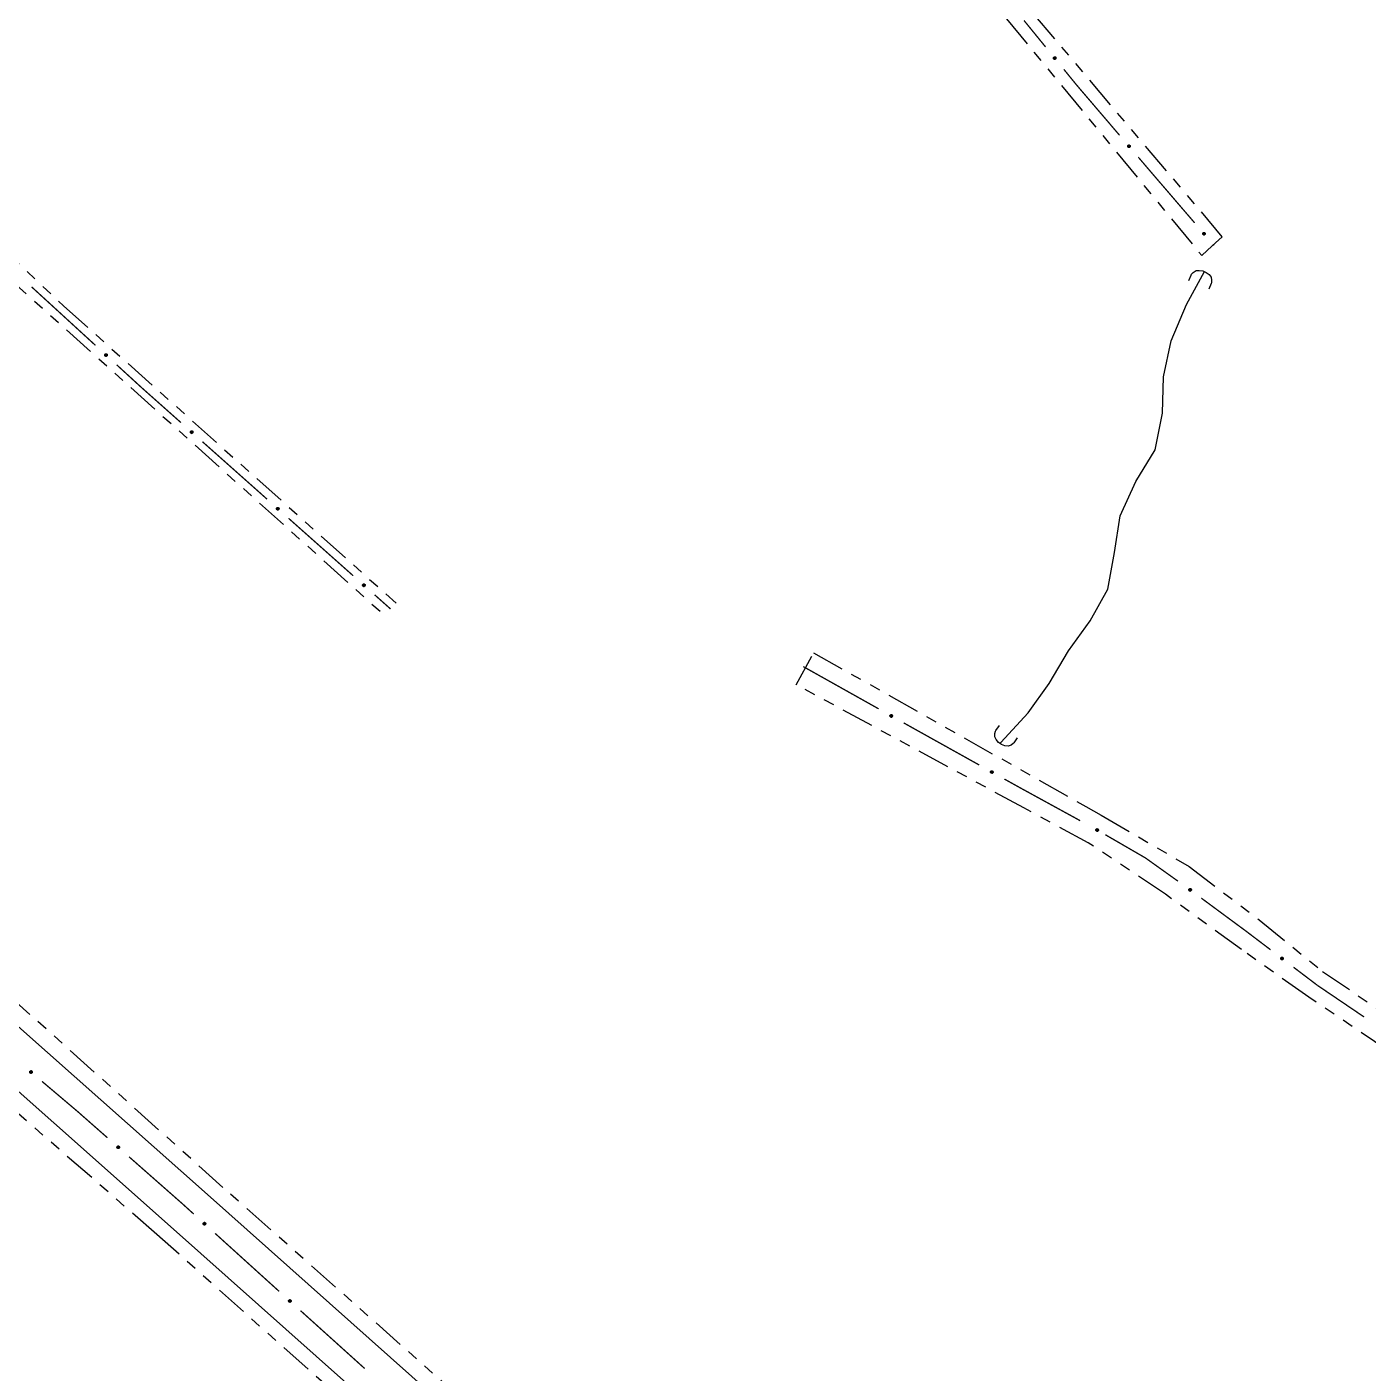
# Model space of a CAD drawing. Extents: x 209193 to 212081, y 4877574 to 4880493.
# Drawn here: x 210811.7 to 210998, y 4878320 to 4878506.9 of the extents above; entities that cross this region are included whole.
import ezdxf

# ---------------------------------------------------------------- set-up
doc = ezdxf.new("R2010")
doc.units = 0
doc.header["$LTSCALE"] = 1.5
doc.header["$MEASUREMENT"] = 0
doc.linetypes.add('TRACO_13', pattern=[8, 5, -1, 1, -1])
doc.linetypes.add('TRACO_25', pattern=[8, 3, -1, 1, -1, 1, -1])
for name, color, linetype in [('HD-CURSO-INTER', 170, 'CONTINUOUS'), ('SV-EIXO-ROD-ESTR', 7, 'CONTINUOUS'), ('SV-EIXO-RUA-N-PAV', 6, 'CONTINUOUS'), ('SV-FX-DOM-EST', 20, 'CONTINUOUS'), ('SV-PONTE-BUEIRO', 251, 'CONTINUOUS'), ('SV-ROD-ESTADUAIS', 20, 'CONTINUOUS'), ('SV-RUA-NAO-PAV', 7, 'CONTINUOUS')]:
    doc.layers.add(name, color=color, linetype=linetype)

# ---------------------------------------------------------------- blocks, each defined once
blk = doc.blocks.new('COD119', base_point=(210944.88, 4878610.02))
at = {"layer": 'SV-PONTE-BUEIRO'}
blk.add_lwpolyline([(210943.37, 4878608.02), (210943.37, 4878608.853333), (210943.37, 4878608.978333), (210943.495833, 4878609.311667), (210943.7475, 4878609.686667), (210944.125, 4878609.895), (210944.628333, 4878610.02), (210945.131667, 4878610.02), (210945.635, 4878609.895), (210946.0125, 4878609.686667), (210946.264167, 4878609.311667), (210946.39, 4878608.978333), (210946.39, 4878608.853333), (210946.39, 4878608.02)], dxfattribs=at)

msp = doc.modelspace()

# ---------------------------------------------------------------- linework, layer by layer
at = {"layer": 'HD-CURSO-INTER', "linetype": 'TRACO_13'}
msp.add_polyline3d([(210946.88, 4878407.39, 11.861189), (210947.007442, 4878407.52003, 11.861189), (210950.79, 4878411.64, 11.818935), (210953.72, 4878415.74, 11.818935), (210956.39, 4878420.28, 11.818935), (210959.39, 4878424.43, 11.818935), (210961.88, 4878428.84, 11.818935), (210962.79, 4878433.92, 11.818935), (210963.56, 4878439.02, 11.818935), (210965.74, 4878443.78, 11.766118), (210968.45, 4878448.15, 11.68161), (210969.47, 4878453.26, 11.554848), (210969.57, 4878458.29, 11.470341), (210970.66, 4878463.28, 11.121745), (210972.802364, 4878468.365338, 11.047801), (210975.28, 4878472.91, 10.994984)], dxfattribs=at)
at = {"layer": 'SV-EIXO-ROD-ESTR'}
for points in [[(210812.330253, 4878361.595631), (210812.281578, 4878361.590852), (210812.238768, 4878361.596698), (210812.204465, 4878361.61185), (210812.177644, 4878361.633144), (210812.152658, 4878361.658019), (210812.133001, 4878361.688657), (210812.118716, 4878361.727493), (210812.113579, 4878361.776287), (210812.12245, 4878361.819748), (210812.135506, 4878361.854173), (210812.1561, 4878361.883419), (210812.180671, 4878361.907286), (210812.213171, 4878361.926653), (210812.252669, 4878361.940745), (210812.301858, 4878361.944723), (210812.343789, 4878361.938704), (210812.376583, 4878361.923177), (210812.405854, 4878361.902287), (210812.431058, 4878361.876586), (210812.45018, 4878361.8464), (210812.464298, 4878361.806606), (210812.467581, 4878361.758005), (210812.462055, 4878361.716115), (210812.446992, 4878361.683111), (210812.425777, 4878361.654757), (210812.401132, 4878361.629394), (210812.371158, 4878361.608351), (210812.330253, 4878361.595631)], [(210824.447257, 4878351.151378), (210824.398497, 4878351.147571), (210824.355812, 4878351.15427), (210824.321818, 4878351.170105), (210824.295428, 4878351.19193), (210824.270943, 4878351.217299), (210824.251901, 4878351.248322), (210824.238394, 4878351.287436), (210824.234232, 4878351.336322), (210824.243969, 4878351.379598), (210824.257709, 4878351.413756), (210824.278883, 4878351.442584), (210824.303926, 4878351.465957), (210824.336805, 4878351.484671), (210824.376577, 4878351.497972), (210824.425835, 4878351.500967), (210824.467638, 4878351.494113), (210824.500116, 4878351.477934), (210824.528964, 4878351.456464), (210824.55365, 4878351.430265), (210824.572166, 4878351.399704), (210824.585486, 4878351.359635), (210824.587799, 4878351.310978), (210824.581438, 4878351.269207), (210824.565719, 4878351.236511), (210824.543943, 4878351.208586), (210824.518796, 4878351.183719), (210824.488408, 4878351.163279), (210824.447257, 4878351.151378)], [(210836.416676, 4878340.536619), (210836.367867, 4878340.533502), (210836.325281, 4878340.540804), (210836.291514, 4878340.557118), (210836.265435, 4878340.579314), (210836.241312, 4878340.605026), (210836.222711, 4878340.636316), (210836.209757, 4878340.675617), (210836.206287, 4878340.724557), (210836.216634, 4878340.767691), (210836.230857, 4878340.801651), (210836.252436, 4878340.830177), (210836.277807, 4878340.853193), (210836.310948, 4878340.87144), (210836.350903, 4878340.884178), (210836.400199, 4878340.886477), (210836.4419, 4878340.879032), (210836.474146, 4878340.862395), (210836.502688, 4878340.84052), (210836.527001, 4878340.813974), (210836.545083, 4878340.783154), (210836.557836, 4878340.742902), (210836.55946, 4878340.694217), (210836.552509, 4878340.65254), (210836.53633, 4878340.620069), (210836.514161, 4878340.592455), (210836.488665, 4878340.567946), (210836.457991, 4878340.547938), (210836.416676, 4878340.536619)], [(210848.281731, 4878329.802196), (210848.232929, 4878329.798975), (210848.190327, 4878329.806186), (210848.156526, 4878329.822427), (210848.130399, 4878329.844567), (210848.106221, 4878329.870228), (210848.087553, 4878329.901477), (210848.074516, 4878329.94075), (210848.07094, 4878329.989683), (210848.081195, 4878330.032839), (210848.095345, 4878330.066829), (210848.116863, 4878330.095402), (210848.142184, 4878330.118472), (210848.175286, 4878330.13679), (210848.215215, 4878330.149614), (210848.264505, 4878330.152018), (210848.306222, 4878330.144662), (210848.338504, 4878330.128095), (210848.367092, 4878330.10628), (210848.391462, 4878330.079787), (210848.40961, 4878330.049006), (210848.422449, 4878330.008781), (210848.424177, 4878329.960099), (210848.417316, 4878329.918408), (210848.401206, 4878329.885902), (210848.379096, 4878329.85824), (210848.353653, 4878329.833677), (210848.323022, 4878329.813603), (210848.281731, 4878329.802196)]]:
    msp.add_lwpolyline(points, close=True, dxfattribs=at)
for points in [[(210812.371158, 4878361.608351), (210812.113579, 4878361.776287)], [(210812.330253, 4878361.595631), (210812.118716, 4878361.727493)], [(210812.351224, 4878361.603907), (210812.120053, 4878361.751052)], [(210812.382624, 4878361.622034), (210812.121231, 4878361.794722)], [(210812.401132, 4878361.629394), (210812.12245, 4878361.819748)], [(210812.409855, 4878361.643684), (210812.131626, 4878361.832388)], [(210812.303634, 4878361.594105), (210812.131779, 4878361.703623)], [(210812.281578, 4878361.590852), (210812.133001, 4878361.688657)], [(210812.425777, 4878361.654757), (210812.135506, 4878361.854173)], [(210812.434679, 4878361.670941), (210812.148832, 4878361.869657)], [(210812.25716, 4878361.594079), (210812.150228, 4878361.668377)], [(210812.238768, 4878361.596698), (210812.152658, 4878361.658019)], [(210812.446992, 4878361.683111), (210812.1561, 4878361.883419)], [(210812.452369, 4878361.702441), (210812.171014, 4878361.893787)], [(210812.462055, 4878361.716115), (210812.180671, 4878361.907286)], [(210812.463807, 4878361.739226), (210812.20121, 4878361.914718)], [(210812.467581, 4878361.758005), (210812.213171, 4878361.926653)], [(210812.462019, 4878361.783616), (210812.235575, 4878361.932125)], [(210812.464298, 4878361.806606), (210812.252669, 4878361.940745)], [(210812.451497, 4878361.828241), (210812.283488, 4878361.938081)], [(210812.45018, 4878361.8464), (210812.301858, 4878361.944723)], [(210812.436894, 4878361.863809), (210812.328039, 4878361.937946)], [(210812.431058, 4878361.876586), (210812.343789, 4878361.938704)], [(210824.488408, 4878351.163279), (210824.234232, 4878351.336322)], [(210824.447257, 4878351.151378), (210824.238394, 4878351.287436)], [(210824.468389, 4878351.159234), (210824.240202, 4878351.310963)], [(210824.500145, 4878351.17673), (210824.24225, 4878351.354601)], [(210824.518796, 4878351.183719), (210824.243969, 4878351.379598)], [(210824.420613, 4878351.150384), (210824.250978, 4878351.26331)], [(210824.398497, 4878351.147571), (210824.251901, 4878351.248322)], [(210824.527802, 4878351.197832), (210824.253395, 4878351.392052)], [(210824.543943, 4878351.208586), (210824.257709, 4878351.413756)], [(210824.374148, 4878351.151285), (210824.26872, 4878351.227703)], [(210824.355812, 4878351.15427), (210824.270943, 4878351.217299)], [(210824.553166, 4878351.224589), (210824.271342, 4878351.42897)], [(210824.565719, 4878351.236511), (210824.278883, 4878351.442584)], [(210824.571481, 4878351.255729), (210824.294001, 4878351.452653)], [(210824.581438, 4878351.269207), (210824.303926, 4878351.465957)], [(210824.583651, 4878351.292279), (210824.324609, 4878351.472977)], [(210824.587799, 4878351.310978), (210824.336805, 4878351.484671)], [(210824.582749, 4878351.336695), (210824.359315, 4878351.489694)], [(210824.585486, 4878351.359635), (210824.376577, 4878351.497972)], [(210824.57312, 4878351.381521), (210824.407337, 4878351.494693)], [(210824.572166, 4878351.399704), (210824.425835, 4878351.500967)], [(210824.55923, 4878351.417374), (210824.451876, 4878351.493669)], [(210824.55365, 4878351.430265), (210824.467638, 4878351.494113)], [(210836.457991, 4878340.547938), (210836.206287, 4878340.724557)], [(210836.416676, 4878340.536619), (210836.209757, 4878340.675617)], [(210836.437917, 4878340.544176), (210836.211897, 4878340.699116)], [(210836.469917, 4878340.561221), (210836.214563, 4878340.742721)], [(210836.488665, 4878340.567946), (210836.216634, 4878340.767691)], [(210836.39002, 4878340.536002), (210836.221999, 4878340.651315)], [(210836.367867, 4878340.533502), (210836.222711, 4878340.636316)], [(210836.49787, 4878340.58193), (210836.226236, 4878340.78001)], [(210836.514161, 4878340.592455), (210836.230857, 4878340.801651)], [(210836.343573, 4878340.53756), (210836.239236, 4878340.615461)], [(210836.325281, 4878340.540804), (210836.241312, 4878340.605026)], [(210836.523609, 4878340.608325), (210836.244703, 4878340.816671)], [(210836.53633, 4878340.620069), (210836.252436, 4878340.830177)], [(210836.542363, 4878340.639204), (210836.267695, 4878340.840031)], [(210836.552509, 4878340.65254), (210836.277807, 4878340.853193)], [(210836.555048, 4878340.675578), (210836.298587, 4878340.85992)], [(210836.55946, 4878340.694217), (210836.310948, 4878340.87144)], [(210836.554775, 4878340.720002), (210836.333526, 4878340.876145)], [(210836.557836, 4878340.742902), (210836.350903, 4878340.884178)], [(210836.54578, 4878340.76496), (210836.381614, 4878340.880465)], [(210836.545083, 4878340.783154), (210836.400199, 4878340.886477)], [(210836.532398, 4878340.801006), (210836.426134, 4878340.878811)], [(210836.527001, 4878340.813974), (210836.4419, 4878340.879032)], [(210848.323022, 4878329.813603), (210848.07094, 4878329.989683)], [(210848.281731, 4878329.802196), (210848.074516, 4878329.94075)], [(210848.302956, 4878329.809799), (210848.076605, 4878329.964254)], [(210848.334919, 4878329.826913), (210848.079177, 4878330.007864)], [(210848.353653, 4878329.833677), (210848.081195, 4878330.032839)], [(210848.255077, 4878329.801522), (210848.086809, 4878329.916475)], [(210848.232929, 4878329.798975), (210848.087553, 4878329.901477)], [(210848.362828, 4878329.847681), (210848.090771, 4878330.045179)], [(210848.379096, 4878329.85824), (210848.095345, 4878330.066829)], [(210848.208626, 4878329.802981), (210848.104123, 4878329.880658)], [(210848.190327, 4878329.806186), (210848.106221, 4878329.870228)], [(210848.388511, 4878329.874131), (210848.109159, 4878330.081879)], [(210848.401206, 4878329.885902), (210848.116863, 4878330.095402)], [(210848.407199, 4878329.90505), (210848.132101, 4878330.105289)], [(210848.417316, 4878329.918408), (210848.142184, 4878330.118472)], [(210848.419806, 4878329.941451), (210848.16295, 4878330.125243)], [(210848.424177, 4878329.960099), (210848.175286, 4878330.13679)], [(210848.419437, 4878329.985875), (210848.197854, 4878330.141544)], [(210848.422449, 4878330.008781), (210848.215215, 4878330.149614)], [(210848.410346, 4878330.030813), (210848.245933, 4878330.145966)], [(210848.40961, 4878330.049006), (210848.264505, 4878330.152018)], [(210848.396887, 4878330.06683), (210848.290457, 4878330.144407)], [(210848.391462, 4878330.079787), (210848.306222, 4878330.144662)]]:
    msp.add_lwpolyline(points, dxfattribs=at)
at = {"layer": 'SV-EIXO-ROD-ESTR', "const_width": 0.18}
for points in [[(210818.684825, 4878356.368953), (210813.819075, 4878360.481428)], [(210819.157122, 4878355.953331), (210818.684825, 4878356.368953)], [(210822.910689, 4878352.650192), (210819.157122, 4878355.953331)], [(210833.27532, 4878343.529317), (210825.913543, 4878350.00768)], [(210833.418855, 4878343.399359), (210833.27532, 4878343.529317)], [(210834.901452, 4878342.057008), (210833.418855, 4878343.399359)], [(210846.23168, 4878331.798559), (210837.866646, 4878339.372306)], [(210846.763255, 4878331.319336), (210846.23168, 4878331.798559)], [(210858.647004, 4878320.605956), (210849.734192, 4878328.640991)]]:
    msp.add_lwpolyline(points, dxfattribs=at)
at = {"layer": 'SV-EIXO-RUA-N-PAV', "const_width": 0.18}
for points in [[(210950.214064, 4878507.782322), (210953.216325, 4878504.099548)], [(210955.743767, 4878500.999219), (210957.007488, 4878499.449055)], [(210957.007488, 4878499.449055), (210957.47775, 4878498.8722)], [(210957.47775, 4878498.8722), (210963.491962, 4878491.836707)], [(210966.091087, 4878488.796221), (210967.390649, 4878487.275978)], [(210967.390649, 4878487.275978), (210967.74376, 4878486.862905)], [(210967.74376, 4878486.862905), (210973.906329, 4878479.690079)], [(210976.513012, 4878476.656071), (210976.605458, 4878476.54847)], [(210812.392275, 4878470.78291), (210821.242117, 4878462.678571)], [(210824.192064, 4878459.977125), (210827.142011, 4878457.275679)], [(210827.142011, 4878457.275679), (210827.552355, 4878456.899902)], [(210827.552355, 4878456.899902), (210833.115801, 4878451.95469)], [(210836.105457, 4878449.297256), (210845.074427, 4878441.324956)], [(210848.064084, 4878438.667522), (210857.033054, 4878430.695221)], [(210860.02271, 4878428.037788), (210861.517539, 4878426.709071)], [(210861.517539, 4878426.709071), (210862.232017, 4878426.073989)], [(210919.558503, 4878418.07069), (210930.026301, 4878412.20339)], [(210933.515662, 4878410.247794), (210943.997434, 4878404.405495)], [(210947.491358, 4878402.458062), (210949.23832, 4878401.484346)], [(210949.23832, 4878401.484346), (210949.628582, 4878401.266823)], [(210949.628582, 4878401.266823), (210958.008705, 4878396.680171)], [(210961.502173, 4878394.73244), (210966.694731, 4878391.726222)], [(210966.694731, 4878391.726222), (210967.09576, 4878391.494047)], [(210967.09576, 4878391.494047), (210971.601085, 4878388.275958)], [(210974.837953, 4878385.926134), (210980.468516, 4878381.767196)], [(210980.468516, 4878381.767196), (210981.069503, 4878381.323285)], [(210981.069503, 4878381.323285), (210984.457204, 4878378.752262)], [(210987.643497, 4878376.334093), (210990.829789, 4878373.915925)], [(210990.829789, 4878373.915925), (210990.97494, 4878373.805766)], [(210990.97494, 4878373.805766), (210997.448297, 4878369.422461)]]:
    msp.add_lwpolyline(points, dxfattribs=at)
at = {"layer": 'SV-EIXO-RUA-N-PAV'}
for points in [[(210954.474582, 4878502.730303), (210954.523304, 4878502.72604), (210954.564307, 4878502.712413), (210954.595233, 4878502.691204), (210954.617676, 4878502.665336), (210954.637655, 4878502.636287), (210954.651336, 4878502.602554), (210954.658228, 4878502.561752), (210954.654294, 4878502.512847), (210954.637574, 4878502.471761), (210954.618404, 4878502.440328), (210954.592778, 4878502.415373), (210954.564232, 4878502.396437), (210954.528723, 4878502.383385), (210954.487305, 4878502.376804), (210954.438225, 4878502.38195), (210954.398119, 4878502.395585), (210954.368743, 4878502.416885), (210954.343819, 4878502.442806), (210954.323777, 4878502.472708), (210954.310538, 4878502.505898), (210954.303988, 4878502.547611), (210954.309708, 4878502.595986), (210954.322851, 4878502.636142), (210954.343733, 4878502.665809), (210954.369805, 4878502.689773), (210954.398698, 4878502.710166), (210954.432034, 4878502.72533), (210954.474582, 4878502.730303)], [(210964.781838, 4878490.497207), (210964.830647, 4878490.494082), (210964.871956, 4878490.481416), (210964.90337, 4878490.460935), (210964.92641, 4878490.435598), (210964.947062, 4878490.407023), (210964.961527, 4878490.373619), (210964.969369, 4878490.332988), (210964.966578, 4878490.284005), (210964.950821, 4878490.24254), (210964.93239, 4878490.210668), (210964.907353, 4878490.185122), (210964.879258, 4878490.165525), (210964.844063, 4878490.151647), (210964.80281, 4878490.144101), (210964.753623, 4878490.1481), (210964.713209, 4878490.160795), (210964.683345, 4878490.181403), (210964.657822, 4878490.206736), (210964.637088, 4878490.236162), (210964.623078, 4878490.269033), (210964.615555, 4878490.310582), (210964.620145, 4878490.359078), (210964.632347, 4878490.39953), (210964.65253, 4878490.429676), (210964.678036, 4878490.454242), (210964.706445, 4878490.475304), (210964.739418, 4878490.491242), (210964.781838, 4878490.497207)], [(210975.199535, 4878478.353793), (210975.248351, 4878478.35079), (210975.289692, 4878478.338226), (210975.321156, 4878478.317824), (210975.344259, 4878478.292544), (210975.364982, 4878478.26402), (210975.37953, 4878478.230653), (210975.387474, 4878478.190041), (210975.384805, 4878478.141051), (210975.369151, 4878478.099547), (210975.350799, 4878478.067629), (210975.325826, 4878478.042021), (210975.297779, 4878478.022354), (210975.262619, 4878478.008389), (210975.221385, 4878478.000741), (210975.172188, 4878478.004617), (210975.131743, 4878478.017212), (210975.101828, 4878478.037745), (210975.076242, 4878478.063014), (210975.055435, 4878478.092388), (210975.041343, 4878478.125225), (210975.033717, 4878478.166755), (210975.038186, 4878478.215262), (210975.050287, 4878478.255744), (210975.070395, 4878478.28594), (210975.09584, 4878478.31057), (210975.124196, 4878478.331702), (210975.15713, 4878478.347723), (210975.199535, 4878478.353793)], [(210822.685472, 4878461.506068), (210822.734298, 4878461.508908), (210822.776842, 4878461.501365), (210822.810515, 4878461.484861), (210822.836469, 4878461.462518), (210822.860446, 4878461.436669), (210822.87887, 4878461.405275), (210822.8916, 4878461.365901), (210822.894793, 4878461.316942), (210822.884202, 4878461.273867), (210822.869788, 4878461.239989), (210822.848047, 4878461.211584), (210822.822546, 4878461.188713), (210822.789303, 4878461.170653), (210822.749275, 4878461.158142), (210822.699968, 4878461.156122), (210822.658309, 4878461.163803), (210822.626158, 4878461.180622), (210822.597741, 4878461.202659), (210822.573578, 4878461.229342), (210822.555671, 4878461.260263), (210822.543146, 4878461.300588), (210822.541798, 4878461.349281), (210822.548984, 4878461.390918), (210822.565347, 4878461.423297), (210822.587672, 4878461.450785), (210822.613306, 4878461.475149), (210822.644093, 4878461.494983), (210822.685472, 4878461.506068)], [(210834.576373, 4878450.803704), (210834.625151, 4878450.807268), (210834.667803, 4878450.800356), (210834.701717, 4878450.784353), (210834.727999, 4878450.762397), (210834.752356, 4878450.736906), (210834.771243, 4878450.705788), (210834.784556, 4878450.666607), (210834.788474, 4878450.617701), (210834.778522, 4878450.574474), (210834.764612, 4878450.540386), (210834.743295, 4878450.511663), (210834.718136, 4878450.488415), (210834.685163, 4878450.469865), (210834.645326, 4878450.456762), (210834.596053, 4878450.454012), (210834.554285, 4878450.461075), (210834.521888, 4878450.477415), (210834.493148, 4878450.499029), (210834.468593, 4878450.525351), (210834.450229, 4878450.556003), (210834.437108, 4878450.596138), (210834.435038, 4878450.644805), (210834.441607, 4878450.686544), (210834.457488, 4878450.719162), (210834.479404, 4878450.746978), (210834.504673, 4878450.771719), (210834.535163, 4878450.792008), (210834.576373, 4878450.803704)], [(210846.535, 4878440.17397), (210846.583778, 4878440.177534), (210846.626429, 4878440.170622), (210846.660344, 4878440.154619), (210846.686625, 4878440.132662), (210846.710983, 4878440.107172), (210846.72987, 4878440.076054), (210846.743182, 4878440.036873), (210846.747101, 4878439.987967), (210846.737149, 4878439.94474), (210846.723238, 4878439.910651), (210846.701921, 4878439.881928), (210846.676762, 4878439.858681), (210846.64379, 4878439.840131), (210846.603952, 4878439.827028), (210846.55468, 4878439.824278), (210846.512912, 4878439.831341), (210846.480515, 4878439.847681), (210846.451774, 4878439.869294), (210846.427219, 4878439.895616), (210846.408855, 4878439.926269), (210846.395735, 4878439.966403), (210846.393665, 4878440.015071), (210846.400233, 4878440.05681), (210846.416115, 4878440.089428), (210846.43803, 4878440.117244), (210846.4633, 4878440.141985), (210846.49379, 4878440.162273), (210846.535, 4878440.17397)], [(210858.493626, 4878429.544236), (210858.542405, 4878429.547799), (210858.585056, 4878429.540888), (210858.61897, 4878429.524884), (210858.645252, 4878429.502928), (210858.669609, 4878429.477438), (210858.688496, 4878429.44632), (210858.701809, 4878429.407139), (210858.705727, 4878429.358233), (210858.695776, 4878429.315006), (210858.681865, 4878429.280917), (210858.660548, 4878429.252194), (210858.635389, 4878429.228947), (210858.602417, 4878429.210397), (210858.562579, 4878429.197294), (210858.513306, 4878429.194544), (210858.471539, 4878429.201606), (210858.439142, 4878429.217947), (210858.410401, 4878429.23956), (210858.385846, 4878429.265882), (210858.367482, 4878429.296535), (210858.354361, 4878429.336669), (210858.352291, 4878429.385337), (210858.35886, 4878429.427076), (210858.374741, 4878429.459694), (210858.396657, 4878429.48751), (210858.421927, 4878429.512251), (210858.452417, 4878429.532539), (210858.493626, 4878429.544236)], [(210931.699422, 4878411.391783), (210931.746306, 4878411.405707), (210931.789448, 4878411.408087), (210931.826002, 4878411.399715), (210931.856375, 4878411.383894), (210931.885625, 4878411.36421), (210931.910736, 4878411.337857), (210931.932128, 4878411.302434), (210931.946426, 4878411.255501), (210931.94596, 4878411.211146), (210931.939669, 4878411.174869), (210931.924996, 4878411.142249), (210931.905397, 4878411.114154), (210931.877161, 4878411.088975), (210931.841052, 4878411.067647), (210931.793511, 4878411.054412), (210931.751199, 4878411.052369), (210931.716055, 4878411.061395), (210931.683354, 4878411.076354), (210931.653733, 4878411.096809), (210931.629232, 4878411.122819), (210931.607823, 4878411.159214), (210931.595382, 4878411.20631), (210931.592863, 4878411.248487), (210931.601393, 4878411.283749), (210931.616845, 4878411.315612), (210931.636232, 4878411.34519), (210931.661672, 4878411.371535), (210931.699422, 4878411.391783)], [(210945.672488, 4878403.597884), (210945.719339, 4878403.61192), (210945.762475, 4878403.614403), (210945.799049, 4878403.606118), (210945.829459, 4878403.59037), (210945.858756, 4878403.570755), (210945.88393, 4878403.544462), (210945.905407, 4878403.509091), (210945.919817, 4878403.462192), (210945.919456, 4878403.417836), (210945.913252, 4878403.381545), (210945.898657, 4878403.348889), (210945.879125, 4878403.320748), (210945.850949, 4878403.295502), (210945.814891, 4878403.274087), (210945.767382, 4878403.260739), (210945.725075, 4878403.258595), (210945.689909, 4878403.267537), (210945.657173, 4878403.282418), (210945.627503, 4878403.302802), (210945.60294, 4878403.328754), (210945.581445, 4878403.365097), (210945.568891, 4878403.412164), (210945.566271, 4878403.454335), (210945.574717, 4878403.489617), (210945.590093, 4878403.521517), (210945.609409, 4878403.55114), (210945.634786, 4878403.577546), (210945.672488, 4878403.597884)], [(210960.305023, 4878395.552725), (210960.352096, 4878395.565995), (210960.395267, 4878395.567774), (210960.431701, 4878395.558894), (210960.461851, 4878395.542653), (210960.490824, 4878395.522562), (210960.515566, 4878395.495863), (210960.536463, 4878395.460146), (210960.550106, 4878395.413018), (210960.549022, 4878395.368674), (210960.542228, 4878395.332488), (210960.527102, 4878395.300075), (210960.507114, 4878395.272256), (210960.47853, 4878395.247473), (210960.442128, 4878395.226649), (210960.394407, 4878395.214077), (210960.352071, 4878395.212623), (210960.317056, 4878395.222138), (210960.284566, 4878395.23755), (210960.255232, 4878395.258415), (210960.231096, 4878395.284764), (210960.210196, 4878395.321453), (210960.198412, 4878395.368718), (210960.196479, 4878395.410927), (210960.2055, 4878395.446066), (210960.221394, 4878395.477711), (210960.241191, 4878395.507016), (210960.266994, 4878395.533005), (210960.305023, 4878395.552725)], [(210973.23649, 4878387.245887), (210973.284747, 4878387.253842), (210973.327848, 4878387.250811), (210973.363069, 4878387.237937), (210973.391226, 4878387.218444), (210973.417787, 4878387.195258), (210973.439407, 4878387.165973), (210973.456204, 4878387.128155), (210973.464524, 4878387.079802), (210973.458517, 4878387.035853), (210973.447743, 4878387.000648), (210973.429107, 4878386.970116), (210973.406151, 4878386.944692), (210973.374989, 4878386.923239), (210973.336497, 4878386.906592), (210973.287675, 4878386.899402), (210973.24544, 4878386.902664), (210973.211699, 4878386.916011), (210973.181124, 4878386.93494), (210973.154292, 4878386.958937), (210973.133234, 4878386.987805), (210973.116542, 4878387.02659), (210973.110085, 4878387.074872), (210973.112857, 4878387.117034), (210973.125727, 4878387.150953), (210973.14504, 4878387.180635), (210973.167972, 4878387.207557), (210973.196505, 4878387.230516), (210973.23649, 4878387.245887)], [(210986.002447, 4878377.717726), (210986.050803, 4878377.725053), (210986.093861, 4878377.721462), (210986.128912, 4878377.70813), (210986.156814, 4878377.688273), (210986.18307, 4878377.664743), (210986.204308, 4878377.63518), (210986.220612, 4878377.597146), (210986.228303, 4878377.54869), (210986.221725, 4878377.504823), (210986.210493, 4878377.46976), (210986.191463, 4878377.439474), (210986.168177, 4878377.41435), (210986.136739, 4878377.393304), (210986.098034, 4878377.377158), (210986.049122, 4878377.370604), (210986.006933, 4878377.374415), (210985.973369, 4878377.3882), (210985.943043, 4878377.407525), (210985.916525, 4878377.431868), (210985.895844, 4878377.461008), (210985.879658, 4878377.500007), (210985.873829, 4878377.548369), (210985.877149, 4878377.590491), (210985.890459, 4878377.624239), (210985.910157, 4878377.653668), (210985.933437, 4878377.68029), (210985.962266, 4878377.702876), (210986.002447, 4878377.717726)]]:
    msp.add_lwpolyline(points, close=True, dxfattribs=at)
for points in [[(210954.303988, 4878502.547611), (210954.487305, 4878502.376804)], [(210954.309708, 4878502.595986), (210954.528723, 4878502.383385)], [(210954.31046, 4878502.569789), (210954.505694, 4878502.382131)], [(210954.310538, 4878502.505898), (210954.438225, 4878502.38195)], [(210954.312587, 4878502.523989), (210954.457503, 4878502.385097)], [(210954.316875, 4878502.613749), (210954.542676, 4878502.392914)], [(210954.320393, 4878502.486341), (210954.413739, 4878502.393431)], [(210954.322851, 4878502.636142), (210954.564232, 4878502.396437)], [(210954.323777, 4878502.472708), (210954.398119, 4878502.395585)], [(210954.334889, 4878502.6478), (210954.576209, 4878502.407927)], [(210954.343733, 4878502.665809), (210954.592778, 4878502.415373)], [(210954.358076, 4878502.675505), (210954.602454, 4878502.427562)], [(210954.369805, 4878502.689773), (210954.618404, 4878502.440328)], [(210954.387494, 4878502.697726), (210954.626228, 4878502.461027)], [(210954.398698, 4878502.710166), (210954.637574, 4878502.471761)], [(210954.418245, 4878502.713993), (210954.64338, 4878502.496135)], [(210954.432034, 4878502.72533), (210954.654294, 4878502.512847)], [(210954.452445, 4878502.726029), (210954.652576, 4878502.538842)], [(210954.474582, 4878502.730303), (210954.658228, 4878502.561752)], [(210954.501027, 4878502.726902), (210954.649783, 4878502.587619)], [(210954.523304, 4878502.72604), (210954.651336, 4878502.602554)], [(210954.546711, 4878502.718373), (210954.638137, 4878502.625659)], [(210954.564307, 4878502.712413), (210954.637655, 4878502.636287)], [(210964.615555, 4878490.310582), (210964.80281, 4878490.144101)], [(210964.620145, 4878490.359078), (210964.844063, 4878490.151647)], [(210964.621508, 4878490.332905), (210964.821069, 4878490.149856)], [(210964.623078, 4878490.269033), (210964.753623, 4878490.1481)], [(210964.624703, 4878490.287168), (210964.772823, 4878490.151696)], [(210964.626895, 4878490.377003), (210964.85779, 4878490.161499)], [(210964.632347, 4878490.39953), (210964.879258, 4878490.165525)], [(210964.633386, 4878490.249712), (210964.728875, 4878490.159007)], [(210964.637088, 4878490.236162), (210964.713209, 4878490.160795)], [(210964.644109, 4878490.411465), (210964.890963, 4878490.177291)], [(210964.65253, 4878490.429676), (210964.907353, 4878490.185122)], [(210964.666643, 4878490.439704), (210964.916743, 4878490.197534)], [(210964.678036, 4878490.454242), (210964.93239, 4878490.210668)], [(210964.695534, 4878490.462606), (210964.939729, 4878490.231544)], [(210964.706445, 4878490.475304), (210964.950821, 4878490.24254)], [(210964.725898, 4878490.479586), (210964.956056, 4878490.267043)], [(210964.739418, 4878490.491242), (210964.966578, 4878490.284005)], [(210964.759807, 4878490.492417), (210964.964253, 4878490.309953)], [(210964.781838, 4878490.497207), (210964.969369, 4878490.332988)], [(210964.808355, 4878490.494424), (210964.960322, 4878490.358651)], [(210964.830647, 4878490.494082), (210964.961527, 4878490.373619)], [(210964.854226, 4878490.486963), (210964.947792, 4878490.396409)], [(210964.871956, 4878490.481416), (210964.947062, 4878490.407023)], [(210975.038186, 4878478.215262), (210975.262619, 4878478.008389)], [(210975.039614, 4878478.189093), (210975.23963, 4878478.00654)], [(210975.044891, 4878478.233204), (210975.276321, 4878478.018275)], [(210975.050287, 4878478.255744), (210975.297779, 4878478.022354)], [(210975.06202, 4878478.267709), (210975.309456, 4878478.03415)], [(210975.070395, 4878478.28594), (210975.325826, 4878478.042021)], [(210975.084483, 4878478.296003), (210975.335185, 4878478.054456)], [(210975.09584, 4878478.31057), (210975.350799, 4878478.067629)], [(210975.113317, 4878478.318977), (210975.358086, 4878478.088524)], [(210975.124196, 4878478.331702), (210975.369151, 4878478.099547)], [(210975.143638, 4878478.336033), (210975.374325, 4878478.124063)], [(210975.15713, 4878478.347723), (210975.384805, 4878478.141051)], [(210975.177516, 4878478.348948), (210975.382416, 4878478.166994)], [(210975.199535, 4878478.353793), (210975.387474, 4878478.190041)], [(210975.226059, 4878478.351077), (210975.378363, 4878478.215682)], [(210975.248351, 4878478.35079), (210975.37953, 4878478.230653)], [(210975.271948, 4878478.34373), (210975.365739, 4878478.253408)], [(210975.289692, 4878478.338226), (210975.364982, 4878478.26402)], [(210975.033717, 4878478.166755), (210975.221385, 4878478.000741)], [(210975.041343, 4878478.125225), (210975.172188, 4878478.004617)], [(210975.042923, 4878478.143364), (210975.191379, 4878478.008261)], [(210975.051699, 4878478.105929), (210975.147414, 4878478.015462)], [(210975.055435, 4878478.092388), (210975.131743, 4878478.017212)], [(210822.541798, 4878461.349281), (210822.789303, 4878461.170653)], [(210822.546315, 4878461.367895), (210822.801728, 4878461.182104)], [(210822.548984, 4878461.390918), (210822.822546, 4878461.188713)], [(210822.559206, 4878461.404196), (210822.832733, 4878461.201817)], [(210822.565347, 4878461.423297), (210822.848047, 4878461.211584)], [(210822.578134, 4878461.434968), (210822.855856, 4878461.225047)], [(210822.587672, 4878461.450785), (210822.869788, 4878461.239989)], [(210822.604022, 4878461.461217), (210822.87453, 4878461.261603)], [(210822.613306, 4878461.475149), (210822.884202, 4878461.273867)], [(210822.632093, 4878461.481767), (210822.886415, 4878461.298825)], [(210822.644093, 4878461.494983), (210822.894793, 4878461.316942)], [(210822.664188, 4878461.498631), (210822.889327, 4878461.342414)], [(210822.685472, 4878461.506068), (210822.8916, 4878461.365901)], [(210822.71213, 4878461.506534), (210822.879496, 4878461.390272)], [(210822.734298, 4878461.508908), (210822.87887, 4878461.405275)], [(210822.758569, 4878461.504713), (210822.862463, 4878461.426223)], [(210822.776842, 4878461.501365), (210822.860446, 4878461.436669)], [(210822.543146, 4878461.300588), (210822.749275, 4878461.158142)], [(210822.546337, 4878461.323469), (210822.766698, 4878461.166076)], [(210822.555077, 4878461.278461), (210822.718587, 4878461.162029)], [(210822.555671, 4878461.260263), (210822.699968, 4878461.156122)], [(210822.568254, 4878461.24234), (210822.674076, 4878461.163935)], [(210822.573578, 4878461.229342), (210822.658309, 4878461.163803)], [(210834.435038, 4878450.644805), (210834.685163, 4878450.469865)], [(210834.437108, 4878450.596138), (210834.645326, 4878450.456762)], [(210834.439279, 4878450.663484), (210834.697418, 4878450.481498)], [(210834.439959, 4878450.619064), (210834.662629, 4878450.464954)], [(210834.441607, 4878450.686544), (210834.718136, 4878450.488415)], [(210834.449365, 4878450.57419), (210834.614583, 4878450.460194)], [(210834.450229, 4878450.556003), (210834.596053, 4878450.454012)], [(210834.45163, 4878450.699973), (210834.728126, 4878450.501669)], [(210834.457488, 4878450.719162), (210834.743295, 4878450.511663)], [(210834.463077, 4878450.538269), (210834.570049, 4878450.46144)], [(210834.468593, 4878450.525351), (210834.554285, 4878450.461075)], [(210834.470101, 4878450.731022), (210834.750903, 4878450.525239)], [(210834.479404, 4878450.746978), (210834.764612, 4878450.540386)], [(210834.495597, 4878450.757651), (210834.769034, 4878450.562068)], [(210834.504673, 4878450.771719), (210834.778522, 4878450.574474)], [(210834.52336, 4878450.778615), (210834.780365, 4878450.599462)], [(210834.535163, 4878450.792008), (210834.788474, 4878450.617701)], [(210834.555202, 4878450.795953), (210834.782631, 4878450.64309)], [(210834.576373, 4878450.803704), (210834.784556, 4878450.666607)], [(210834.603022, 4878450.804566), (210834.772092, 4878450.690796)], [(210834.625151, 4878450.807268), (210834.771243, 4878450.705788)], [(210834.649482, 4878450.803433), (210834.754528, 4878450.726491)], [(210834.667803, 4878450.800356), (210834.752356, 4878450.736906)], [(210846.393665, 4878440.015071), (210846.64379, 4878439.840131)], [(210846.395735, 4878439.966403), (210846.603952, 4878439.827028)], [(210846.397906, 4878440.03375), (210846.656044, 4878439.851764)], [(210846.398586, 4878439.98933), (210846.621256, 4878439.83522)], [(210846.400233, 4878440.05681), (210846.676762, 4878439.858681)], [(210846.407992, 4878439.944456), (210846.573209, 4878439.83046)], [(210846.408855, 4878439.926269), (210846.55468, 4878439.824278)], [(210846.410257, 4878440.070238), (210846.686753, 4878439.871935)], [(210846.416115, 4878440.089428), (210846.701921, 4878439.881928)], [(210846.421703, 4878439.908535), (210846.528675, 4878439.831706)], [(210846.427219, 4878439.895616), (210846.512912, 4878439.831341)], [(210846.428728, 4878440.101288), (210846.70953, 4878439.895505)], [(210846.43803, 4878440.117244), (210846.723238, 4878439.910651)], [(210846.454224, 4878440.127917), (210846.72766, 4878439.932333)], [(210846.4633, 4878440.141985), (210846.737149, 4878439.94474)], [(210846.481986, 4878440.148881), (210846.738992, 4878439.969728)], [(210846.49379, 4878440.162273), (210846.747101, 4878439.987967)], [(210846.513828, 4878440.166219), (210846.741258, 4878440.013355)], [(210846.535, 4878440.17397), (210846.743182, 4878440.036873)], [(210846.561648, 4878440.174831), (210846.730719, 4878440.061062)], [(210846.583778, 4878440.177534), (210846.72987, 4878440.076054)], [(210846.608109, 4878440.173699), (210846.713154, 4878440.096757)], [(210846.626429, 4878440.170622), (210846.710983, 4878440.107172)], [(210858.352291, 4878429.385337), (210858.602417, 4878429.210397)], [(210858.354361, 4878429.336669), (210858.562579, 4878429.197294)], [(210858.356532, 4878429.404016), (210858.614671, 4878429.22203)], [(210858.357213, 4878429.359595), (210858.579882, 4878429.205485)], [(210858.35886, 4878429.427076), (210858.635389, 4878429.228947)], [(210858.366618, 4878429.314722), (210858.531836, 4878429.200726)], [(210858.367482, 4878429.296535), (210858.513306, 4878429.194544)], [(210858.368884, 4878429.440504), (210858.64538, 4878429.242201)], [(210858.374741, 4878429.459694), (210858.660548, 4878429.252194)], [(210858.38033, 4878429.2788), (210858.487302, 4878429.201972)], [(210858.385846, 4878429.265882), (210858.471539, 4878429.201606)], [(210858.387354, 4878429.471553), (210858.668156, 4878429.265771)], [(210858.396657, 4878429.48751), (210858.681865, 4878429.280917)], [(210858.41285, 4878429.498183), (210858.686287, 4878429.302599)], [(210858.421927, 4878429.512251), (210858.695776, 4878429.315006)], [(210858.440613, 4878429.519147), (210858.697618, 4878429.339994)], [(210858.452417, 4878429.532539), (210858.705727, 4878429.358233)], [(210858.472455, 4878429.536485), (210858.699884, 4878429.383621)], [(210858.493626, 4878429.544236), (210858.701809, 4878429.407139)], [(210858.520275, 4878429.545097), (210858.689345, 4878429.431328)], [(210858.542405, 4878429.547799), (210858.688496, 4878429.44632)], [(210858.566735, 4878429.543964), (210858.671781, 4878429.467023)], [(210858.585056, 4878429.540888), (210858.669609, 4878429.477438)], [(210931.592863, 4878411.248487), (210931.905397, 4878411.114154)], [(210931.595382, 4878411.20631), (210931.877161, 4878411.088975)], [(210931.595526, 4878411.225464), (210931.88664, 4878411.102962)], [(210931.599779, 4878411.26375), (210931.912319, 4878411.129239)], [(210931.601393, 4878411.283749), (210931.924996, 4878411.142249)], [(210931.6057, 4878411.182219), (210931.856201, 4878411.079353)], [(210931.607823, 4878411.159214), (210931.841052, 4878411.067647)], [(210931.611174, 4878411.298034), (210931.929521, 4878411.157139)], [(210931.616845, 4878411.315612), (210931.939669, 4878411.174869)], [(210931.624495, 4878411.140399), (210931.810287, 4878411.064418)], [(210931.629232, 4878411.122819), (210931.793511, 4878411.054412)], [(210931.630378, 4878411.329505), (210931.939347, 4878411.196995)], [(210931.636232, 4878411.34519), (210931.94596, 4878411.211146)], [(210931.645579, 4878411.108246), (210931.766519, 4878411.056101)], [(210931.653009, 4878411.355926), (210931.94241, 4878411.235949)], [(210931.653733, 4878411.096809), (210931.751199, 4878411.052369)], [(210931.661672, 4878411.371535), (210931.946426, 4878411.255501)], [(210931.680401, 4878411.379679), (210931.935283, 4878411.27905)], [(210931.699422, 4878411.391783), (210931.932128, 4878411.302434)], [(210931.725268, 4878411.39833), (210931.914775, 4878411.323394)], [(210931.746306, 4878411.405707), (210931.910736, 4878411.337857)], [(210931.770894, 4878411.40717), (210931.889976, 4878411.354501)], [(210931.789448, 4878411.408087), (210931.885625, 4878411.36421)], [(210945.566271, 4878403.454335), (210945.879125, 4878403.320748)], [(210945.568891, 4878403.412164), (210945.850949, 4878403.295502)], [(210945.568989, 4878403.431318), (210945.860395, 4878403.309511)], [(210945.573151, 4878403.469614), (210945.886011, 4878403.33585)], [(210945.574717, 4878403.489617), (210945.898657, 4878403.348889)], [(210945.584464, 4878403.503925), (210945.903147, 4878403.363791)], [(210945.590093, 4878403.521517), (210945.913252, 4878403.381545)], [(210945.603593, 4878403.535441), (210945.912877, 4878403.40367)], [(210945.609409, 4878403.55114), (210945.919456, 4878403.417836)], [(210945.62616, 4878403.561917), (210945.915847, 4878403.442631)], [(210945.634786, 4878403.577546), (210945.919817, 4878403.462192)], [(210945.653496, 4878403.585735), (210945.908618, 4878403.485714)], [(210945.672488, 4878403.597884), (210945.905407, 4878403.509091)], [(210945.698318, 4878403.604493), (210945.888004, 4878403.53001)], [(210945.719339, 4878403.61192), (210945.88393, 4878403.544462)], [(210945.743923, 4878403.613441), (210945.863131, 4878403.561057)], [(210945.762475, 4878403.614403), (210945.858756, 4878403.570755)], [(210945.579267, 4878403.388097), (210945.830012, 4878403.28583)], [(210945.581445, 4878403.365097), (210945.814891, 4878403.274087)], [(210945.598161, 4878403.346323), (210945.784134, 4878403.270784)], [(210945.60294, 4878403.328754), (210945.767382, 4878403.260739)], [(210945.619322, 4878403.31422), (210945.740386, 4878403.262363)], [(210945.627503, 4878403.302802), (210945.725075, 4878403.258595)], [(210960.196479, 4878395.410927), (210960.507114, 4878395.272256)], [(210960.198412, 4878395.368718), (210960.47853, 4878395.247473)], [(210960.198822, 4878395.387868), (210960.488203, 4878395.261326)], [(210960.203608, 4878395.426092), (210960.514245, 4878395.287244)], [(210960.2055, 4878395.446066), (210960.527102, 4878395.300075)], [(210960.208393, 4878395.344486), (210960.457438, 4878395.238143)], [(210960.210196, 4878395.321453), (210960.442128, 4878395.226649)], [(210960.215479, 4878395.460213), (210960.531834, 4878395.314901)], [(210960.221394, 4878395.477711), (210960.542228, 4878395.332488)], [(210960.226604, 4878395.302409), (210960.411321, 4878395.223848)], [(210960.231096, 4878395.284764), (210960.394407, 4878395.214077)], [(210960.235119, 4878395.491414), (210960.542213, 4878395.354617)], [(210960.241191, 4878395.507016), (210960.549022, 4878395.368674)], [(210960.247239, 4878395.269965), (210960.367441, 4878395.216141)], [(210960.255232, 4878395.258415), (210960.352071, 4878395.212623)], [(210960.258115, 4878395.517518), (210960.545818, 4878395.393524)], [(210960.266994, 4878395.533005), (210960.550106, 4878395.413018)], [(210960.285835, 4878395.540887), (210960.539292, 4878395.43672)], [(210960.305023, 4878395.552725), (210960.536463, 4878395.460146)], [(210960.330958, 4878395.558911), (210960.519403, 4878395.481345)], [(210960.352096, 4878395.565995), (210960.515566, 4878395.495863)], [(210960.376702, 4878395.567115), (210960.49504, 4878395.512794)], [(210960.395267, 4878395.567774), (210960.490824, 4878395.522562)], [(210973.110085, 4878387.074872), (210973.374989, 4878386.923239)], [(210973.112621, 4878387.093858), (210973.386142, 4878386.935932)], [(210973.112857, 4878387.117034), (210973.406151, 4878386.944692)], [(210973.116542, 4878387.02659), (210973.336497, 4878386.906592)], [(210973.117311, 4878387.049681), (210973.35299, 4878386.916313)], [(210973.121626, 4878387.131313), (210973.414904, 4878386.958794)], [(210973.125727, 4878387.150953), (210973.429107, 4878386.970116)], [(210973.130731, 4878387.00584), (210973.30557, 4878386.907233)], [(210973.133234, 4878386.987805), (210973.287675, 4878386.899402)], [(210973.137217, 4878387.163903), (210973.435458, 4878386.984325)], [(210973.14504, 4878387.180635), (210973.447743, 4878387.000648)], [(210973.147631, 4878386.971304), (210973.261106, 4878386.904451)], [(210973.154292, 4878386.958937), (210973.24544, 4878386.902664)], [(210973.160204, 4878387.192727), (210973.450188, 4878387.02264)], [(210973.167972, 4878387.207557), (210973.458517, 4878387.035853)], [(210973.185959, 4878387.216113), (210973.458096, 4878387.060906)], [(210973.196505, 4878387.230516), (210973.464524, 4878387.079802)], [(210973.216105, 4878387.236256), (210973.456412, 4878387.104559)], [(210973.23649, 4878387.245887), (210973.456204, 4878387.128155)], [(210973.262952, 4878387.249152), (210973.441607, 4878387.151119)], [(210973.284747, 4878387.253842), (210973.439407, 4878387.165973)], [(210973.309324, 4878387.252221), (210973.42089, 4878387.185081)], [(210973.327848, 4878387.250811), (210973.417787, 4878387.195258)], [(210985.873829, 4878377.548369), (210986.136739, 4878377.393304)], [(210985.876612, 4878377.56732), (210986.148056, 4878377.405851)], [(210985.877149, 4878377.590491), (210986.168177, 4878377.41435)], [(210985.879658, 4878377.500007), (210986.098034, 4878377.377158)], [(210985.880727, 4878377.523085), (210986.114652, 4878377.386664)], [(210985.886103, 4878377.604654), (210986.177113, 4878377.428337)], [(210985.890459, 4878377.624239), (210986.191463, 4878377.439474)], [(210985.893576, 4878377.479074), (210986.067118, 4878377.378201)], [(210985.895844, 4878377.461008), (210986.049122, 4878377.370604)], [(210985.902116, 4878377.637039), (210986.197997, 4878377.453598)], [(210985.910026, 4878377.444321), (210986.022621, 4878377.375998)], [(210985.910157, 4878377.653668), (210986.210493, 4878377.46976)], [(210985.916525, 4878377.431868), (210986.006933, 4878377.374415)], [(210985.925476, 4878377.665562), (210986.213224, 4878377.491719)], [(210985.933437, 4878377.68029), (210986.221725, 4878377.504823)], [(210985.951533, 4878377.688611), (210986.221629, 4878377.529878)], [(210985.962266, 4878377.702876), (210986.228303, 4878377.54869)], [(210985.981939, 4878377.70836), (210986.220513, 4878377.57355)], [(210986.002447, 4878377.717726), (210986.220612, 4878377.597146)], [(210986.028949, 4878377.720646), (210986.206315, 4878377.620298)], [(210986.050803, 4878377.725053), (210986.204308, 4878377.63518)], [(210986.075357, 4878377.723111), (210986.186041, 4878377.654527)], [(210986.093861, 4878377.721462), (210986.18307, 4878377.664743)]]:
    msp.add_lwpolyline(points, dxfattribs=at)
at = {"layer": 'SV-FX-DOM-EST', "linetype": 'TRACO_25'}
for points in [[(211028.486086, 4878080.897306, 12.355202), (211009.982548, 4878124.599964, 12.355202), (210996.174033, 4878156.711011, 12.345365), (210980.245565, 4878187.651998, 12.709364), (210958.477345, 4878219.292959, 12.72904), (210919.290053, 4878259.454079, 13.083201), (210898.774286, 4878277.738776, 13.083201), (210895.564754, 4878280.599274, 13.083201), (210829.78, 4878339.23, 13.417687), (210780.89, 4878381.82, 13.604163), (210766.976178, 4878394.201269, 13.604163), (210730.23, 4878426.9, 14.016139), (210717.152215, 4878438.406456, 14.016139), (210622.7, 4878521.51, 15.230939), (210531.783322, 4878602.204012, 12.991482)], [(210986.394458, 4878200.307008, 12.768391), (210966.147285, 4878227.323318, 12.994661), (210926.480034, 4878268.264462, 13.338985), (210838.96, 4878345.76, 13.398012), (210789.75, 4878389.86, 13.741488), (210784.419072, 4878394.606674, 13.963322), (210740.54279, 4878433.674251, 13.963322)]]:
    msp.add_polyline3d(points, dxfattribs=at)
at = {"layer": 'SV-ROD-ESTADUAIS', "linetype": 'Continuous'}
for points in [[(210977.638178, 4878207.088424, 12.807742), (210964.657284, 4878225.343233, 13.220931), (210924.500065, 4878266.714388, 13.161904), (210836.82, 4878344.79, 13.678107), (210788.21, 4878387.86, 13.963322), (210780.689546, 4878394.519993, 14.090083), (210733.41, 4878436.39, 14.090083), (210628.37, 4878529.46, 15.505589), (210529.57, 4878617.02, 13.297822), (210513.753954, 4878631.009833, 13.297822), (210510.470445, 4878633.768298, 13.297822), (210460.57, 4878678.06, 12.273165), (210434.292421, 4878701.335698, 12.230911)], [(211100.78998, 4877916.427847, 6.826342), (211088.952449, 4877944.445363, 6.826342), (211087.115851, 4877948.547669, 6.826342), (211045.498875, 4878046.957449, 11.804284), (211012.342478, 4878125.340011, 12.650337), (210998.064006, 4878158.281085, 12.620824), (210982.125531, 4878188.942061, 12.679851), (210959.547372, 4878221.593052, 13.004499), (210920.21008, 4878261.574164, 13.171742), (210831.69, 4878340.34, 13.678107), (210783.44, 4878383.16, 13.847123), (210770.842606, 4878394.291132, 13.847123), (210730.86, 4878429.62, 14.1429), (210623.98, 4878524.27, 15.421082), (210525.6, 4878611.44, 13.128807), (210509.12559, 4878625.984271, 13.128807), (210506.147781, 4878628.586299, 13.128807), (210456.95, 4878672.3, 12.104149), (210434.29214, 4878692.384671, 12.104149)]]:
    msp.add_polyline3d(points, dxfattribs=at)
at = {"layer": 'SV-RUA-NAO-PAV', "linetype": 'TRACO_25'}
for points in [[(210978.256044, 4878569.427824, 9.421025), (210978.75, 4878567.76, 9.421025), (210977.38, 4878565.05, 9.452716), (210948.17, 4878515.58, 10.593572), (210946.31, 4878515.47, 10.667516), (210944.34, 4878517.68, 10.804841), (210934.45, 4878532.23, 10.392865), (210928.11, 4878539.77, 10.371738), (210920.98, 4878546.16, 10.266104), (210915.01, 4878550.21, 10.086524), (210912.99, 4878547.1, 10.297794), (210922.31, 4878540.38, 10.276667), (210929.38, 4878534.12, 10.403429), (210936.17, 4878524.97, 10.561881), (210947.77, 4878508, 10.77315), (210974.91, 4878475.14, 11.396396), (210976.365362, 4878476.477912, 11.396396), (210977.76, 4878477.76, 11.396396), (210951.12, 4878509.22, 10.783714), (210950.11, 4878511.22, 10.70977), (210950.56, 4878514.03, 10.667516), (210979.5, 4878564.35, 9.452716), (210980.74, 4878565.22, 9.410461), (210981.764995, 4878564.921515, 9.336517)], [(210738.382958, 4878435.597372, 12.811902), (210789.882457, 4878493.447343, 11.554848), (210816.822761, 4878468.156446, 11.554848), (210862.998925, 4878426.898079, 12.188657)], [(210740.54279, 4878433.674251, 12.811902), (210790.432259, 4878488.865659, 11.554848), (210861.407681, 4878425.188188, 12.188657)], [(211051.62, 4878329.12, 12.790775), (211050.5, 4878331.22, 12.780211), (210989.765822, 4878372.176531, 12.737958), (210980.425102, 4878378.769981, 12.695704), (210969.84811, 4878386.462338, 12.568942), (210959.133754, 4878393.605242, 12.547815), (210950.168149, 4878398.45899, 12.547815), (210918.58, 4878415.56, 12.262601), (210920.99, 4878419.99, 12.262601), (210958.779874, 4878398.659142, 12.262601), (210960.91948, 4878397.451421, 12.568942), (210973.144835, 4878390.308517, 12.558379), (210982.897645, 4878382.890887, 12.685141), (210991.688911, 4878375.747983, 12.737958), (211043.59, 4878340.42, 13.118243), (211049.13, 4878338.45, 13.044299), (211054.49, 4878339.2, 12.780211), (211057.72, 4878341.64, 12.769649)]]:
    msp.add_polyline3d(points, dxfattribs=at)

# ---------------------------------------------------------------- block references
at = {"layer": 'SV-PONTE-BUEIRO'}
for p, rotation in [((210975.28, 4878472.91, 10.994984), 337), ((210946.88, 4878407.39, 11.861189), 145)]:
    msp.add_blockref('COD119', p, dxfattribs=dict(at, rotation=rotation))

doc.saveas('drawing.dxf')
